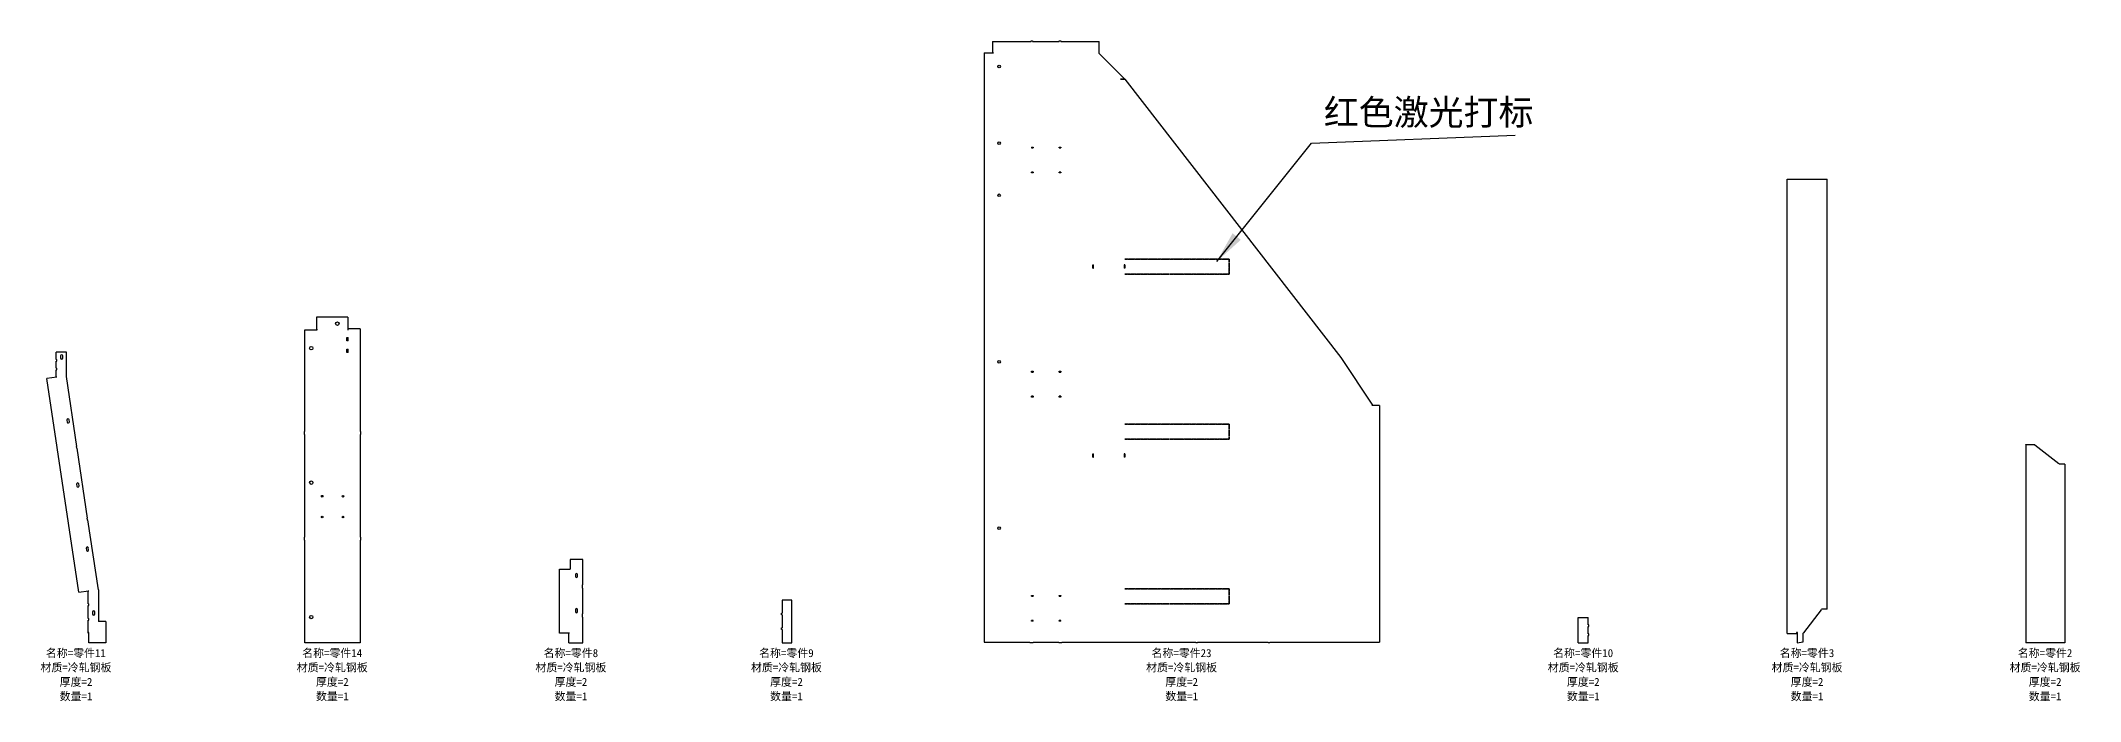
# Model space of a CAD drawing. Header units: millimetres. Extents: x 57468 to 70530, y -35714 to -23382.
# Drawn here: x 64159 to 70530, y -35714 to -33652 of the extents above; entities that cross this region are included whole.
import ezdxf

# ---------------------------------------------------------------- set-up
doc = ezdxf.new("R2010")
doc.units = ezdxf.units.MM
doc.linetypes.add('CENTER', pattern=[10.16, 6.35, -1.27, 1.27, -1.27])
doc.layers.add('防拉孔线', color=30, linetype='Continuous')
doc.layers.add('零件信息', color=131, linetype='Continuous')
doc.styles.add('SLDTEXTSTYLE0', font='Gothic.ttf')
doc.styles.add('SLDTEXTSTYLE1', font='', dxfattribs={"bigfont": 'bigfont'})
doc.styles.get("Standard").update_dxf_attribs({"font": ''})
doc.styles.get('SLDTEXTSTYLE1').set_extended_font_data('宋体')
doc.styles.get('Standard').set_extended_font_data('宋体')
doc.dimstyles.new('ISO-25', dxfattribs={"dimtxt": 2.5, "dimasz": 2.5, "dimexe": 1.25, "dimexo": 0.625, "dimtad": 1, "dimtxsty": 'SLDTEXTSTYLE0', "dimcen": 2.5, "dimadec": 0, "dimazin": 0, "dimtfac": 1, "dimtmove": 0, "dimatfit": 3, "dimfxl": 1, "dimarcsym": 0})

msp = doc.modelspace()

# ---------------------------------------------------------------- linework, layer by layer
at = {"color": 7, "linetype": 'Continuous', "lineweight": 25}
for p, q in [((67106, -33689.7), (67106, -35529.7)), ((67106, -33689.7), (67135.1, -33689.7)), ((67132.6, -33653.7), (67132.6, -33689.3)), ((67132.6, -33653.7), (67252.5, -33653.7)), ((67135.1, -33689.3), (67132.6, -33689.3)), ((67135.1, -33689.7), (67135.1, -33689.3)), ((67252.5, -33653.7), (67252.5, -33651.7)), ((67252.5, -33651.7), (67257.5, -33651.7)), ((67257.5, -33651.7), (67257.5, -33653.7)), ((67257.5, -33653.7), (67340.8, -33653.7)), ((67340.8, -33653.7), (67340.8, -33651.7)), ((67340.8, -33651.7), (67345.8, -33651.7)), ((67345.8, -33651.7), (67345.8, -33653.7)), ((67345.8, -33653.7), (67465.8, -33653.7)), ((67465.8, -33691.7), (67465.8, -33653.7)), ((67545.6, -33771.5), (67465.8, -33691.7)), ((67532.1, -33771.5), (67545.6, -33771.5)), ((67532.1, -33771.7), (67532.1, -33771.5)), ((67545.8, -33771.7), (67532.1, -33771.7)), ((67545.8, -33771.7), (67545.9, -33772)), ((67545.9, -33772), (68220.2, -34640.8)), ((67254, -33984), (67259.4, -33984)), ((67254, -33984), (67254, -33986.4)), ((67254, -33986.4), (67259.4, -33986.4)), ((67259.4, -33984), (67259.4, -33986.4)), ((67340, -33984), (67345.4, -33984)), ((67340, -33986.4), (67340, -33984)), ((67340, -33986.4), (67345.4, -33986.4)), ((67345.4, -33984), (67345.4, -33986.4)), ((67259.4, -34062), (67254, -34062)), ((67254, -34064.4), (67254, -34062)), ((67259.4, -34064.4), (67254, -34064.4)), ((67259.4, -34062), (67259.4, -34064.4)), ((67345.4, -34062), (67340, -34062)), ((67340, -34064.4), (67340, -34062)), ((67345.4, -34064.4), (67340, -34064.4)), ((67345.4, -34062), (67345.4, -34064.4)), ((69615, -35503.4), (69615, -34083.4)), ((69615, -34083.4), (69740.2, -34083.4)), ((69740.2, -35426.5), (69740.2, -34083.4)), ((67445.6, -34351.5), (67448, -34351.5)), ((67445.6, -34361.9), (67445.6, -34351.5)), ((67445.6, -34361.9), (67448, -34361.9)), ((67448, -34361.9), (67448, -34351.5)), ((67543.6, -34351.5), (67543.6, -34361.9)), ((67546.1, -34351.5), (67543.6, -34351.5)), ((67546.1, -34361.9), (67543.6, -34361.9)), ((67545.9, -34351.7), (67545.9, -34361.7)), ((67546.1, -34351.7), (67545.9, -34351.7)), ((67545.9, -34361.7), (67546.1, -34361.7)), ((67546.1, -34351.5), (67546.1, -34351.7)), ((67546.1, -34361.7), (67546.1, -34361.9)), ((65020.5, -34515.1), (65020.5, -34552.8)), ((65118.2, -34515.1), (65020.5, -34515.1)), ((65118.2, -34515.1), (65118.2, -34554)), ((64983.9, -34871.7), (64983.9, -34554)), ((64983.9, -34554), (65022.8, -34554)), ((65022.8, -34552.8), (65020.5, -34552.8)), ((65022.8, -34554), (65022.8, -34552.8)), ((65115.5, -34578.1), (65119.3, -34578.1)), ((65115.5, -34588.5), (65115.5, -34578.1)), ((65119.3, -34588.5), (65115.5, -34588.5)), ((65118.2, -34554), (65119.4, -34554)), ((65119.3, -34588.5), (65119.3, -34578.1)), ((65119.4, -34554), (65119.4, -34551.7)), ((65157.1, -34551.7), (65119.4, -34551.7)), ((65157.1, -34551.7), (65157.1, -34871.7)), ((64206.9, -34646.7), (64206.9, -34624.1)), ((64238.9, -34624.1), (64206.9, -34624.1)), ((64206.9, -34646.7), (64209.1, -34646.7)), ((64206.9, -34674.5), (64206.9, -34652.1)), ((64206.9, -34652.1), (64209.1, -34652.1)), ((64209.1, -34652.1), (64209.1, -34646.7)), ((64220.4, -34636.1), (64220.4, -34642.1)), ((64227.4, -34642.1), (64227.4, -34636.1)), ((64238.9, -34700.1), (64238.9, -34624.1)), ((65115.5, -34614.8), (65119.3, -34614.8)), ((65115.5, -34625.2), (65115.5, -34614.8)), ((65119.3, -34625.2), (65115.5, -34625.2)), ((65119.3, -34625.2), (65119.3, -34614.8)), ((68220.2, -34640.8), (68220.3, -34640.8)), ((68220.3, -34640.8), (68319.7, -34790.1)), ((64208.9, -34702.3), (64177.6, -34707)), ((64277.6, -35373.8), (64177.6, -34707)), ((64206.9, -34674.5), (64209.1, -34674.5)), ((64206.9, -34702), (64206.9, -34679.9)), ((64206.9, -34679.9), (64209.1, -34679.9)), ((64209.3, -34701.9), (64206.9, -34702)), ((64208.9, -34702.3), (64209.4, -34702.3)), ((64209.1, -34679.9), (64209.1, -34674.5)), ((64209.4, -34702.3), (64209.3, -34701.9)), ((64271.7, -34918.9), (64238.9, -34700.1)), ((67254, -34684), (67259.4, -34684)), ((67254, -34686.4), (67254, -34684)), ((67254, -34686.4), (67259.4, -34686.4)), ((67259.4, -34684), (67259.4, -34686.4)), ((67340, -34684), (67345.4, -34684)), ((67340, -34686.4), (67340, -34684)), ((67340, -34686.4), (67345.4, -34686.4)), ((67345.4, -34684), (67345.4, -34686.4)), ((67259.4, -34762), (67254, -34762)), ((67254, -34764.4), (67254, -34762)), ((67259.4, -34764.4), (67254, -34764.4)), ((67259.4, -34762), (67259.4, -34764.4)), ((67345.4, -34762), (67340, -34762)), ((67340, -34764.4), (67340, -34762)), ((67345.4, -34764.4), (67340, -34764.4)), ((67345.4, -34762), (67345.4, -34764.4)), ((64240.6, -34836.6), (64241.5, -34842.5)), ((64248.4, -34841.5), (64247.5, -34835.6)), ((68317.6, -34789.6), (68317.8, -34789.3)), ((68318, -34789.8), (68317.6, -34789.6)), ((68317.8, -34789.3), (68319.7, -34790.1)), ((68318, -34789.8), (68318.8, -34790.7)), ((68341.7, -34790.7), (68318.8, -34790.7)), ((68341.7, -34790.7), (68341.7, -35529.7)), ((64981.9, -34871.7), (64981.9, -34881.7)), ((64983.9, -34871.7), (64981.9, -34871.7)), ((64981.9, -34881.7), (64983.9, -34881.7)), ((64983.9, -35201.7), (64983.9, -34881.7)), ((65159.1, -34871.7), (65157.1, -34871.7)), ((65157.1, -34881.7), (65159.1, -34881.7)), ((65157.1, -34881.7), (65157.1, -35201.7)), ((65159.1, -34881.7), (65159.1, -34871.7)), ((70360.2, -34912.6), (70360.2, -35531.7)), ((70360.4, -34914.2), (70360.2, -34912.6)), ((70388, -34914.2), (70360.4, -34914.2)), ((70388, -34914.2), (70463.9, -34972.4)), ((64271.7, -34918.9), (64269.5, -34919.2)), ((64269.5, -34919.2), (64270.3, -34924.6)), ((64272.5, -34924.2), (64270.3, -34924.6)), ((64305.2, -35142.9), (64272.5, -34924.2)), ((67445.6, -34941.5), (67448, -34941.5)), ((67445.6, -34951.9), (67445.6, -34941.5)), ((67445.6, -34951.9), (67448, -34951.9)), ((67448, -34951.9), (67448, -34941.5)), ((67546.1, -34941.5), (67543.6, -34941.5)), ((67543.6, -34941.5), (67543.6, -34951.9)), ((67546.1, -34951.9), (67543.6, -34951.9)), ((67545.9, -34941.7), (67545.9, -34951.7)), ((67546.1, -34941.7), (67545.9, -34941.7)), ((67545.9, -34951.7), (67546.1, -34951.7)), ((67546.1, -34941.5), (67546.1, -34941.7)), ((67546.1, -34951.7), (67546.1, -34951.9)), ((70464.7, -34974), (70463.9, -34972.4)), ((70482.6, -34974), (70464.7, -34974)), ((70482.6, -34974), (70482.6, -35531.7)), ((64270.6, -35036.6), (64271.5, -35042.5)), ((64278.4, -35041.5), (64277.5, -35035.6)), ((64305.2, -35142.9), (64303.1, -35143.2)), ((64303.1, -35143.2), (64303.9, -35148.5)), ((64306, -35148.2), (64303.9, -35148.5)), ((64338.9, -35367.1), (64306, -35148.2)), ((64981.9, -35201.7), (64981.9, -35211.7)), ((64983.9, -35201.7), (64981.9, -35201.7)), ((64981.9, -35211.7), (64983.9, -35211.7)), ((64983.9, -35531.7), (64983.9, -35211.7)), ((65159.1, -35201.7), (65157.1, -35201.7)), ((65157.1, -35211.7), (65159.1, -35211.7)), ((65157.1, -35211.7), (65157.1, -35531.7)), ((65159.1, -35211.7), (65159.1, -35201.7)), ((64300.6, -35236.6), (64301.5, -35242.5)), ((64308.4, -35241.5), (64307.5, -35235.6)), ((65812.7, -35271.7), (65812.7, -35301.7)), ((65852.7, -35271.7), (65812.7, -35271.7)), ((65852.7, -35351.5), (65852.7, -35271.7)), ((65779.1, -35501.7), (65779.1, -35301.7)), ((65779.1, -35301.7), (65812.7, -35301.7)), ((65829.2, -35318.7), (65829.2, -35324.7)), ((65836.2, -35324.7), (65836.2, -35318.7)), ((65852.7, -35351.5), (65850.5, -35351.5)), ((65850.5, -35351.5), (65850.5, -35361.9)), ((64277.6, -35373.8), (64308.1, -35369.3)), ((64306.9, -35369.8), (64309.4, -35369.7)), ((64306.9, -35410.1), (64306.9, -35369.8)), ((64306.9, -35410.1), (64309.1, -35410.1)), ((64306.9, -35456), (64306.9, -35415.5)), ((64306.9, -35415.5), (64309.1, -35415.5)), ((64308.1, -35369.3), (64309, -35369.3)), ((64309.4, -35369.3), (64309, -35369.3)), ((64309.1, -35415.5), (64309.1, -35410.1)), ((64309.4, -35369.7), (64309.4, -35369.3)), ((64338.9, -35367.1), (64338.9, -35465.1)), ((65852.7, -35361.9), (65850.5, -35361.9)), ((65852.7, -35441.5), (65852.7, -35361.9)), ((66505.7, -35398.9), (66474.7, -35398.9)), ((66474.7, -35398.9), (66474.7, -35439.9)), ((66505.7, -35531.7), (66505.7, -35398.9)), ((67254, -35384), (67259.4, -35384)), ((67254, -35386.4), (67254, -35384)), ((67254, -35386.4), (67259.4, -35386.4)), ((67259.4, -35384), (67259.4, -35386.4)), ((67340, -35384), (67345.4, -35384)), ((67340, -35386.4), (67340, -35384)), ((67340, -35386.4), (67345.4, -35386.4)), ((67345.4, -35384), (67345.4, -35386.4)), ((64306.9, -35456), (64309.1, -35456)), ((64306.9, -35502.1), (64306.9, -35461.4)), ((64306.9, -35461.4), (64309.1, -35461.4)), ((64309.1, -35461.4), (64309.1, -35456)), ((64320.4, -35436.1), (64320.4, -35442.1)), ((64327.4, -35442.1), (64327.4, -35436.1)), ((64361.9, -35465.1), (64338.9, -35465.1)), ((64361.9, -35465.1), (64361.9, -35531.7)), ((65829.2, -35428.7), (65829.2, -35434.7)), ((65836.2, -35434.7), (65836.2, -35428.7)), ((65852.7, -35441.5), (65850.5, -35441.5)), ((65850.5, -35441.5), (65850.5, -35451.9)), ((65852.7, -35451.9), (65850.5, -35451.9)), ((65852.7, -35531.7), (65852.7, -35451.9)), ((66472.7, -35444.9), (66472.7, -35439.9)), ((66472.7, -35439.9), (66474.7, -35439.9)), ((66474.7, -35444.9), (66472.7, -35444.9)), ((66472.7, -35490.8), (66472.7, -35485.8)), ((66472.7, -35485.8), (66474.7, -35485.8)), ((66474.7, -35444.9), (66474.7, -35485.8)), ((67254, -35464.4), (67254, -35462)), ((67259.4, -35462), (67254, -35462)), ((67259.4, -35464.4), (67254, -35464.4)), ((67259.4, -35464.4), (67259.4, -35462)), ((67340, -35464.4), (67340, -35462)), ((67345.4, -35462), (67340, -35462)), ((67345.4, -35464.4), (67340, -35464.4)), ((67345.4, -35464.4), (67345.4, -35462)), ((68962, -35453.3), (68993, -35453.3)), ((68962, -35531.7), (68962, -35453.3)), ((68993, -35476.1), (68993, -35453.3)), ((68995, -35476.1), (68993, -35476.1)), ((68993, -35481.1), (68995, -35481.1)), ((68993, -35503.9), (68993, -35481.1)), ((68995, -35481.1), (68995, -35476.1)), ((69721.5, -35429.3), (69666.2, -35501.3)), ((69721.5, -35429.3), (69722.3, -35426.5)), ((69740.2, -35426.5), (69722.3, -35426.5)), ((64308.5, -35502.1), (64306.9, -35502.1)), ((64308.9, -35499.6), (64308.5, -35499.6)), ((64308.5, -35499.6), (64308.5, -35502.1)), ((64308.9, -35531.7), (64308.9, -35499.6)), ((64361.9, -35531.7), (64308.9, -35531.7)), ((65157.1, -35531.7), (64983.9, -35531.7)), ((65811, -35501.7), (65779.1, -35501.7)), ((65808.7, -35531.7), (65808.7, -35501.9)), ((65811, -35501.9), (65808.7, -35501.9)), ((65808.7, -35531.7), (65852.7, -35531.7)), ((65811, -35501.7), (65811, -35501.9)), ((66474.7, -35490.8), (66472.7, -35490.8)), ((66474.7, -35490.8), (66474.7, -35531.7)), ((66474.7, -35531.7), (66505.7, -35531.7)), ((67106, -35529.7), (67249.2, -35529.7)), ((67249.2, -35531.7), (67249.2, -35529.7)), ((67259.2, -35531.7), (67249.2, -35531.7)), ((67259.2, -35529.7), (67339.2, -35529.7)), ((67259.2, -35529.7), (67259.2, -35531.7)), ((67339.2, -35531.7), (67339.2, -35529.7)), ((67349.2, -35531.7), (67339.2, -35531.7)), ((67349.2, -35529.7), (67767.3, -35529.7)), ((67349.2, -35529.7), (67349.2, -35531.7)), ((67767.3, -35531.7), (67767.3, -35529.7)), ((67772.3, -35531.7), (67767.3, -35531.7)), ((67772.3, -35529.7), (67993.8, -35529.7)), ((67772.3, -35529.7), (67772.3, -35531.7)), ((67993.8, -35531.7), (67993.8, -35529.7)), ((67998.8, -35531.7), (67993.8, -35531.7)), ((67998.8, -35529.7), (68341.7, -35529.7)), ((67998.8, -35529.7), (67998.8, -35531.7)), ((68962, -35531.7), (68993, -35531.7)), ((68995, -35503.9), (68993, -35503.9)), ((68993, -35508.9), (68995, -35508.9)), ((68993, -35531.7), (68993, -35508.9)), ((68995, -35508.9), (68995, -35503.9)), ((69615, -35503.4), (69643.5, -35503.4)), ((69647.1, -35499.9), (69643.5, -35499.9)), ((69643.5, -35499.9), (69643.5, -35503.4)), ((69646, -35503.5), (69646, -35531.7)), ((69646, -35503.5), (69647.1, -35503.5)), ((69646, -35531.7), (69664.6, -35528.9)), ((69647.1, -35503.5), (69647.1, -35499.9)), ((69664.6, -35502.1), (69666.2, -35501.3)), ((69664.6, -35528.9), (69664.6, -35502.1)), ((70482.6, -35531.7), (70360.2, -35531.7))]:
    msp.add_line(p, q, dxfattribs=at)
at = {"color": 1, "linetype": 'CENTER', "lineweight": 25}
for p, q in [((67871.5, -34333.7), (67546, -34333.7)), ((67546, -34333.7), (67546, -34333.7)), ((67546, -34333.7), (67871.5, -34333.7)), ((67871.5, -34333.7), (67871.5, -34380.6)), ((67871.5, -34380.6), (67871.5, -34333.7)), ((67546, -34380.6), (67546, -34380.6)), ((67546, -34380.6), (67702.3, -34380.6)), ((67702.3, -34380.6), (67546, -34380.6)), ((67702.3, -34380.6), (67702.3, -34380.6)), ((67871.5, -34380.6), (67703.3, -34380.6)), ((67703.3, -34380.6), (67703.3, -34380.6)), ((67703.3, -34380.6), (67871.5, -34380.6)), ((67871.5, -34848.7), (67546, -34848.7)), ((67546, -34848.7), (67546, -34848.7)), ((67546, -34848.7), (67871.5, -34848.7)), ((67871.5, -34848.7), (67871.5, -34895.6)), ((67871.5, -34895.6), (67871.5, -34848.7)), ((67546, -34895.6), (67546, -34895.6)), ((67546, -34895.6), (67702.3, -34895.6)), ((67702.3, -34895.6), (67546, -34895.6)), ((67702.3, -34895.6), (67702.3, -34895.6)), ((67871.5, -34895.6), (67703.3, -34895.6)), ((67703.3, -34895.6), (67703.3, -34895.6)), ((67703.3, -34895.6), (67871.5, -34895.6)), ((67871.5, -35363.7), (67546, -35363.7)), ((67546, -35363.7), (67546, -35363.7)), ((67546, -35363.7), (67871.5, -35363.7)), ((67546, -35410.6), (67546, -35410.6)), ((67546, -35410.6), (67702.3, -35410.6)), ((67702.3, -35410.6), (67546, -35410.6)), ((67702.3, -35410.6), (67702.3, -35410.6)), ((67871.5, -35410.6), (67703.3, -35410.6)), ((67703.3, -35410.6), (67703.3, -35410.6)), ((67703.3, -35410.6), (67871.5, -35410.6)), ((67871.5, -35363.7), (67871.5, -35410.6)), ((67871.5, -35410.6), (67871.5, -35363.7))]:
    msp.add_line(p, q, dxfattribs=at)
at = {"color": 7, "linetype": 'Continuous', "lineweight": 25}
for centre, radius in [((67152.6, -33731.7), 4.15), ((67152.6, -33971.7), 4.15), ((67152.6, -34134.2), 4.15), ((65085.5, -34535.1), 5.4), ((65003.9, -34611.7), 5.4), ((67152.6, -34654.2), 4.15), ((65003.9, -35031.7), 5.4), ((65038, -35074.2), 2.5), ((65103, -35074.2), 2.5), ((65038, -35139.2), 2.5), ((65103, -35139.2), 2.5), ((67152.6, -35174.2), 4.15), ((65003.9, -35451.7), 5.4)]:
    msp.add_circle(centre, radius, dxfattribs=at)
for centre, start, end in [((64223.9, -34636.1), 0, 180), ((64223.9, -34642.1), 180, 0), ((64244.1, -34836.1), 8.52657, 188.52657), ((64245, -34842), 188.52657, 8.52657), ((64274.1, -35036.1), 8.52657, 188.52657), ((64275, -35042), 188.52657, 8.52657), ((64304.1, -35236.1), 8.52657, 188.52657), ((64304.9, -35242), 188.52657, 8.52657), ((65832.7, -35318.7), 0, 180), ((65832.7, -35324.7), 180, 0), ((64323.9, -35436.1), 0, 180), ((64323.9, -35442.1), 180, 0), ((65832.7, -35428.7), 0, 180), ((65832.7, -35434.7), 180, 0)]:
    msp.add_arc(centre, 3.5, start, end, dxfattribs=at)
at = {"layer": '防拉孔线', "color": 1, "linetype": 'CENTER'}
for p, q in [((67545.8, -34333.7), (67545.8, -34333.7)), ((67545.8, -34380.6), (67545.8, -34380.6)), ((67545.8, -34848.7), (67545.8, -34848.7)), ((67545.8, -34895.6), (67545.8, -34895.6)), ((67545.8, -35363.7), (67545.8, -35363.7)), ((67545.8, -35410.6), (67545.8, -35410.6))]:
    msp.add_line(p, q, dxfattribs=at)

# ---------------------------------------------------------------- texts
at = {"color": 6, "insert": (68167.4, -33834.9), "char_height": 80, "attachment_point": 1}
msp.add_mtext_dynamic_manual_height_columns('红色激光打标', width=1159.456, gutter_width=125, heights=[0], dxfattribs=at)
at = {"layer": '零件信息', "char_height": 25, "attachment_point": 2, "style": 'SLDTEXTSTYLE1'}
for s, insert in [('名称=零件11', (64268.6, -35551.7)), ('名称=零件14', (65069.4, -35551.7)), ('名称=零件8', (65815, -35551.7)), ('名称=零件9', (66488.3, -35551.7)), ('名称=零件23', (67722.7, -35551.7)), ('名称=零件10', (68977.4, -35551.7)), ('名称=零件3', (69676.7, -35551.7)), ('名称=零件2', (70420.5, -35551.7)), ('材质=冷轧钢板', (64268.9, -35596.7)), ('材质=冷轧钢板', (65069.6, -35596.7)), ('材质=冷轧钢板', (65815.1, -35596.7)), ('材质=冷轧钢板', (66488.4, -35596.7)), ('材质=冷轧钢板', (67723, -35596.7)), ('材质=冷轧钢板', (68977.7, -35596.7)), ('材质=冷轧钢板', (69676.8, -35596.7)), ('材质=冷轧钢板', (70420.6, -35596.7)), ('厚度=2', (64269.1, -35641.7)), ('厚度=2', (65069.8, -35641.7)), ('厚度=2', (65815.2, -35641.7)), ('厚度=2', (66488.5, -35641.7)), ('厚度=2', (67723.2, -35641.7)), ('厚度=2', (68977.8, -35641.7)), ('厚度=2', (69676.9, -35641.7)), ('厚度=2', (70420.7, -35641.7)), ('数量=1', (64269.1, -35686.7)), ('数量=1', (65069.8, -35686.7)), ('数量=1', (65815.2, -35686.7)), ('数量=1', (66488.5, -35686.7)), ('数量=1', (67723.2, -35686.7)), ('数量=1', (68977.8, -35686.7)), ('数量=1', (69676.9, -35686.7)), ('数量=1', (70420.7, -35686.7))]:
    msp.add_mtext(s, dxfattribs=dict(at, insert=insert))

# ---------------------------------------------------------------- leaders
at = {"color": 6}
msp.add_leader([(67832.6, -34341.2), (68128.8, -33971.1), (68765.5, -33946.7)], dimstyle='ISO-25', override={"dimtxt": 3.5, "dimasz": 100, "dimexe": 1, "dimexo": 1, "dimgap": 1.524, "dimtad": 0, "dimtih": 1, "dimtoh": 1, "dimzin": 0, "dimtxsty": 'Standard', "dimadec": 2, "dimtzin": 0}, dxfattribs=at)

doc.saveas('drawing.dxf')
